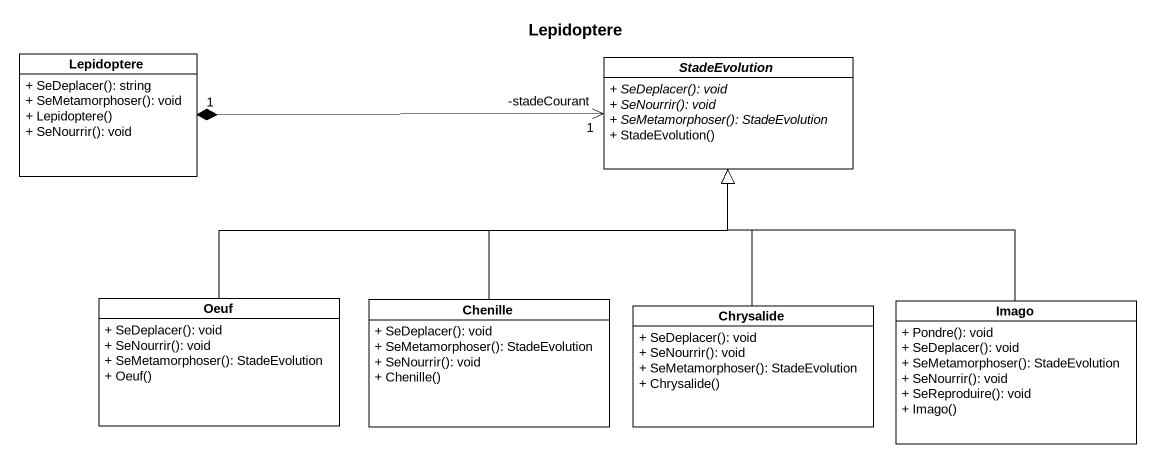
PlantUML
@startuml
title Lepidoptere
hide circle
hide empty members
skinparam classAttributeIconSize 0
class Lepidoptere {
  + SeDeplacer(): string
  + SeMetamorphoser(): void
  + Lepidoptere()
  + SeNourrir(): void
}
abstract class StadeEvolution {
  {abstract} + SeDeplacer(): void
  {abstract} + SeNourrir(): void
  {abstract} + SeMetamorphoser(): StadeEvolution
  + StadeEvolution()
}
class Oeuf {
  + SeDeplacer(): void
  + SeNourrir(): void
  + SeMetamorphoser(): StadeEvolution
  + Oeuf()
}
class Chenille {
  + SeDeplacer(): void
  + SeMetamorphoser(): StadeEvolution
  + SeNourrir(): void
  + Chenille()
}
class Chrysalide {
  + SeDeplacer(): void
  + SeNourrir(): void
  + SeMetamorphoser(): StadeEvolution
  + Chrysalide()
}
class Imago {
  + Pondre(): void
  + SeDeplacer(): void
  + SeMetamorphoser(): StadeEvolution
  + SeNourrir(): void
  + SeReproduire(): void
  + Imago()
}
StadeEvolution "-stadeCourant\n1" <-left-* "1" Lepidoptere
Oeuf -right-|> StadeEvolution
Chenille -up-|> StadeEvolution
Chrysalide -up-|> StadeEvolution
Imago -up-|> StadeEvolution
@enduml
